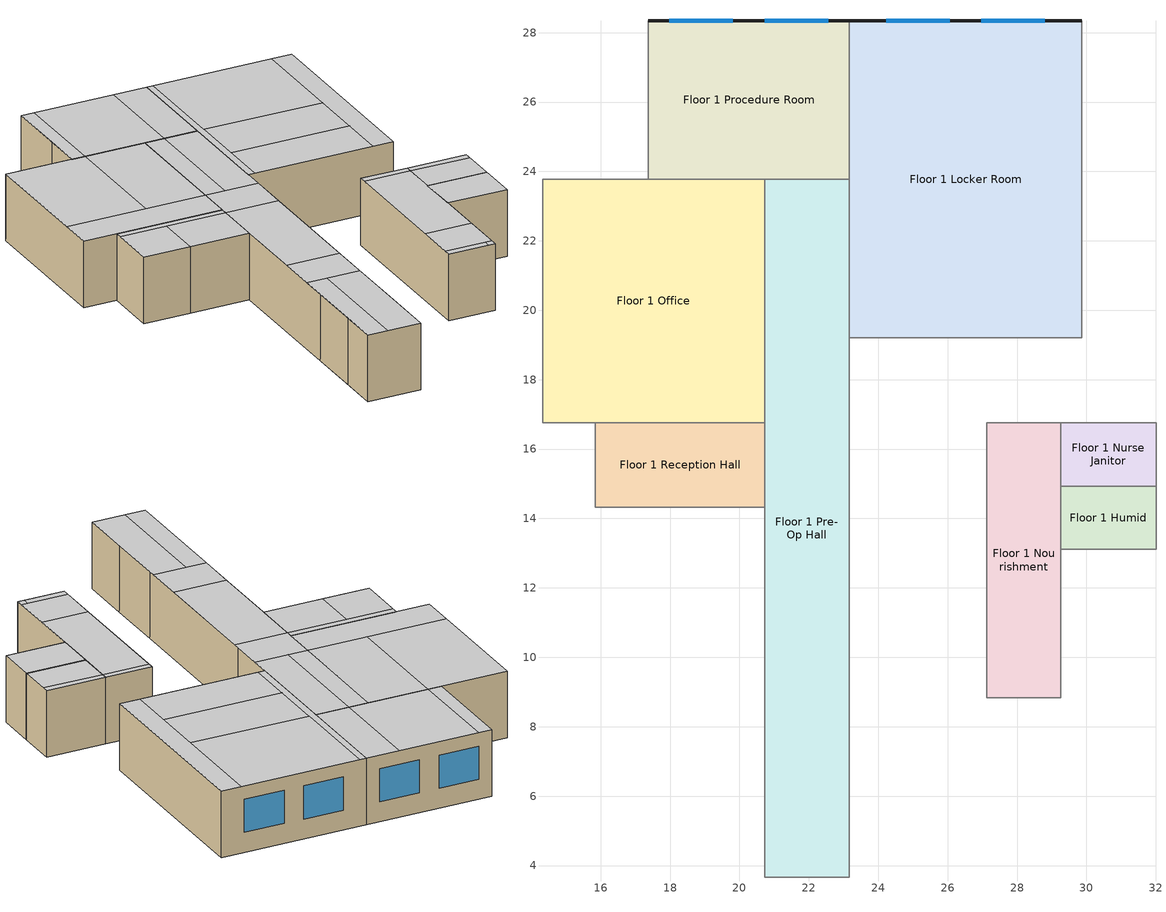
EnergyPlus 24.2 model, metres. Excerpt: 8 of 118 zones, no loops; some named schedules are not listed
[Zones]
Floor 1 Humid
 floor adiabatic (Floor1HumidSlab_Ffactor): 32,14.94 32,13.11 29.26,13.11 29.26,14.94 z0
 wall to Floor 1 Sterile Storage (int_wall): 32,13.11 32,14.94 z0:3.05
 wall to Floor 1 Nourishment (int_wall): 29.26,14.94 29.26,13.11 z0:3.05
 wall to Floor 1 Nurse Janitor (int_wall): 32,14.94 29.26,14.94 z0:3.05
 wall to Floor 1 Clean (int_wall): 29.26,13.11 32,13.11 z0:3.05
 ceiling to Floor 2 X-Ray (int_slab_ceiling): 32,13.11 32,14.94 29.26,14.94 29.26,13.11 z3.05
Floor 1 Locker Room
 floor ground (Floor1LockerRoomSlab_Ffactor): 23.16,28.35 29.87,28.35 29.87,19.2 23.16,19.2 z0
 wall outside (nonres_ext_wall_grd): 29.87,28.35 23.16,28.35 z0:3.05
 wall to Floor 1 Procedure Room (int_wall): 23.16,28.35 23.16,23.77 z0:3.05
 wall to Floor 1 Locker Room Hall (int_wall): 23.16,19.2 29.87,19.2 z0:3.05
 wall to Floor 1 Lounge (int_wall): 29.87,19.2 29.87,28.35 z0:3.05
 wall to Floor 1 Pre-Op Hall (int_wall): 23.16,23.77 23.16,19.2 z0:3.05
 window (NonresWindow_U_0.248_SHGC_North_0.21): 28.8,28.35 26.97,28.35 / 26.06,28.35 24.23,28.35 z0.91:2.44
 ceiling to Floor 2 Exam Hall 5 (int_slab_ceiling): 29.87,28.35 28.96,28.35 28.96,19.2 29.87,19.2 z3.05
 ceiling to Floor 2 Exam 8 (int_slab_ceiling): 23.47,28.35 23.47,23.77 28.96,23.77 28.96,28.35 z3.05
 ceiling to Floor 2 Exam Hall 6 (int_slab_ceiling): 23.16,19.2 23.47,19.2 23.47,28.35 23.16,28.35 z3.05
 ceiling to Floor 2 Storage 3 (int_slab_ceiling): 23.47,23.77 23.47,21.34 28.96,21.34 28.96,23.77 z3.05
 ceiling to Floor 2 Nurse Station 2 (int_slab_ceiling): 28.96,19.2 28.96,21.34 23.47,21.34 23.47,19.2 z3.05
Floor 1 Nourishment
 floor adiabatic (Floor1NourishmentSlab_Ffactor): 27.13,16.76 29.26,16.76 29.26,8.84 27.13,8.84 z0
 wall to Floor 1 Clean (int_wall): 29.26,8.84 29.26,13.11 z0:3.05
 wall to Floor 1 Locker Room Hall (int_wall): 29.26,16.76 27.13,16.76 z0:3.05
 wall to Floor 1 Nurse Station (int_wall): 27.13,8.84 29.26,8.84 z0:3.05
 wall to Floor 1 Pre-Op Room 2 (int_wall): 27.13,16.76 27.13,8.84 z0:3.05
 wall to Floor 1 Nurse Janitor (int_wall): 29.26,14.94 29.26,16.76 z0:3.05
 ceiling to Floor 2 Work Hall (int_slab_ceiling): 27.13,16.76 27.13,16.46 29.26,16.46 29.26,16.76 z3.05
 ceiling to Floor 2 Exam 2 (int_slab_ceiling): 27.13,8.84 28.96,8.84 28.96,9.14 27.13,9.14 z3.05
 ceiling to Floor 2 Exam Hall 2 (int_slab_ceiling): 29.26,8.84 29.26,9.14 28.96,9.14 28.96,8.84 z3.05
 ceiling to Floor 2 Reception Hall (int_slab_ceiling): 29.26,9.14 29.26,10.97 27.13,10.97 27.13,9.14 z3.05
 ceiling to Floor 2 X-Ray (int_slab_ceiling): 29.26,16.46 27.13,16.46 27.13,10.97 29.26,10.97 z3.05
Floor 1 Nurse Janitor
 floor adiabatic (Floor1NurseJanitorSlab_Ffactor): 29.26,14.94 29.26,16.76 32,16.76 32,14.94 z0
 wall to Floor 1 Locker Room Hall (int_wall): 32,16.76 29.26,16.76 z0:3.05
 wall to Floor 1 Sterile Storage (int_wall): 32,14.94 32,16.76 z0:3.05
 ceiling to Floor 2 Work Hall (int_slab_ceiling): 29.26,16.76 29.26,16.46 32,16.46 32,16.76 z3.05
 ceiling to Floor 2 X-Ray (int_slab_ceiling): 32,14.94 32,16.46 29.26,16.46 29.26,14.94 z3.05
Floor 1 Office
 floor adiabatic (Floor1OfficeSlab_Ffactor): 20.73,23.77 20.73,16.76 14.33,16.76 14.33,23.77 z0
 wall to Floor 1 Procedure Room (int_wall): 20.73,23.77 17.37,23.77 z0:3.05
 wall to Floor 1 Pre-Op Hall (int_wall): 20.73,16.76 20.73,23.77 z0:3.05
 wall to Floor 1 Reception (int_wall): 14.33,23.77 14.33,16.76 15.85,16.76 z0:3.05
 wall to Floor 1 MRI Hall (int_wall): 17.37,23.77 14.33,23.77 z0:3.05
 wall to Floor 1 Reception Hall (int_wall): 15.85,16.76 20.73,16.76 z0:3.05
 ceiling to Floor 2 Work Hall (int_slab_ceiling): 20.73,16.76 20.73,18.29 14.33,18.29 14.33,16.76 z3.05
 ceiling to Floor 2 Exam 9 (int_slab_ceiling): 20.73,23.77 17.98,23.77 17.98,18.29 20.73,18.29 z3.05
 ceiling to Floor 2 Work (int_slab_ceiling): 14.33,18.29 17.98,18.29 17.98,23.77 14.33,23.77 z3.05
Floor 1 Pre-Op Hall
 floor adiabatic (Floor1Pre-OpHallSlab_Ffactor): 20.73,3.66 20.73,23.77 23.16,23.77 23.16,3.66 z0
 wall to Floor 1 Nurse Hall (int_wall): 23.16,3.66 23.16,6.1 z0:3.05
 wall to Floor 1 Procedure Room (int_wall): 23.16,23.77 20.73,23.77 z0:3.05
 wall to Floor 1 Step Down (int_wall): 20.73,3.66 23.16,3.66 z0:3.05
 wall to Floor 1 Nurse Station (int_wall): 23.16,6.1 23.16,8.84 z0:3.05
 wall to Floor 1 Pre-Op Room 2 (int_wall): 23.16,8.84 23.16,16.76 z0:3.05
 wall to Floor 1 Locker Room Hall (int_wall): 23.16,16.76 23.16,19.2 z0:3.05
 wall to Floor 1 Reception Hall (int_wall): 20.73,16.76 20.73,14.33 z0:3.05
 wall to Floor 1 Pre-Op Room 1 (int_wall): 20.73,14.33 20.73,7.92 z0:3.05
 wall to Floor 1 Vestibule (int_wall): 20.73,7.92 20.73,5.49 z0:3.05
 wall to Floor 1 Pre-Op Toilet (int_wall): 20.73,5.49 20.73,3.66 z0:3.05
 ceiling to Floor 2 Exam 1 (int_slab_ceiling): 20.73,3.66 21.64,3.66 21.64,9.14 20.73,9.14 z3.05
 ceiling to Floor 2 Exam Hall 1 (int_slab_ceiling): 23.16,9.14 21.64,9.14 21.64,3.66 23.16,3.66 z3.05
 ceiling to Floor 2 Scheduling 2 (int_slab_ceiling): 23.16,10.97 23.16,16.46 20.73,16.46 20.73,10.97 z3.05
 ceiling to Floor 2 Reception Hall (int_slab_ceiling): 23.16,9.14 23.16,10.97 20.73,10.97 20.73,9.14 z3.05
 ceiling to Floor 2 Work Hall (int_slab_ceiling): 23.16,18.29 20.73,18.29 20.73,16.46 23.16,16.46 z3.05
 ceiling to Floor 2 Exam Hall 6 (int_slab_ceiling): 23.16,23.77 21.64,23.77 21.64,18.29 23.16,18.29 z3.05
 ceiling to Floor 2 Exam 9 (int_slab_ceiling): 20.73,18.29 21.64,18.29 21.64,23.77 20.73,23.77 z3.05
Floor 1 Procedure Room
 floor ground (Floor1ProcedureRoomSlab_Ffactor): 17.37,28.35 23.16,28.35 23.16,23.77 17.37,23.77 z0
 wall outside (nonres_ext_wall_grd): 23.16,28.35 17.37,28.35 z0:3.05
 wall to Floor 1 MRI Toilet (int_wall): 17.37,28.35 17.37,25.6 z0:3.05
 wall to Floor 1 MRI Hall (int_wall): 17.37,25.6 17.37,23.77 z0:3.05
 window (NonresWindow_U_0.248_SHGC_North_0.21): 22.56,28.35 20.73,28.35 / 19.81,28.35 17.98,28.35 z0.91:2.44
 ceiling to Floor 2 Exam Hall 6 (int_slab_ceiling): 23.16,28.35 21.64,28.35 21.64,23.77 23.16,23.77 z3.05
 ceiling to Floor 2 Exam 9 (int_slab_ceiling): 21.64,28.35 17.98,28.35 17.98,23.77 21.64,23.77 z3.05
 ceiling to Floor 2 Work (int_slab_ceiling): 17.37,23.77 17.98,23.77 17.98,28.35 17.37,28.35 z3.05
Floor 1 Reception Hall
 floor adiabatic (Floor1ReceptionHallSlab_Ffactor): 20.73,16.76 20.73,14.33 15.85,14.33 15.85,16.76 z0
 wall to Floor 1 Reception (int_wall): 15.85,16.76 15.85,14.33 z0:3.05
 wall to Floor 1 Scheduling (int_wall): 15.85,14.33 17.98,14.33 z0:3.05
 wall to Floor 1 Pre-Op Room 1 (int_wall): 17.98,14.33 20.73,14.33 z0:3.05
 ceiling to Floor 2 Reception Toilet (int_slab_ceiling): 17.98,14.33 17.98,16.46 15.85,16.46 15.85,14.33 z3.05
 ceiling to Floor 2 Scheduling 2 (int_slab_ceiling): 20.73,14.33 20.73,16.46 17.98,16.46 17.98,14.33 z3.05
 ceiling to Floor 2 Work Hall (int_slab_ceiling): 15.85,16.76 15.85,16.46 20.73,16.46 20.73,16.76 z3.05
[Building]
OutPatientHealthCare: North Axis {deg}=0; Terrain=City; Loads Convergence Tolerance Value {W}=0.04; Temperature Convergence Tolerance Value {deltaC}=0.2; Solar Distribution=FullInteriorAndExterior; Maximum Number of Warmup Days=25; Minimum Number of Warmup Days=6
[Site:Location]
New.York-John.F.Kennedy.Intl.AP_NY_USA WMO=744860: Latitude {deg}=40.66; Longitude {deg}=-73.8; Time Zone {hr}=-5; Elevation {m}=7
[SizingPeriod:DesignDay] Day of Month=21; Dry-Bulb Temperature Range Modifier Type=DefaultMultipliers; Humidity Condition Type=Wetbulb; Barometric Pressure {Pa}=101241; Rain Indicator=No; Snow Indicator=No; Daylight Saving Time Indicator=No
Name | Month | Day Type | Maximum Dry-Bulb Temperature {C} | Daily Dry-Bulb Temperature Range {deltaC} | Wetbulb or DewPoint at Maximum Dry-Bulb {C} | Wind Speed {m/s} | Wind Direction {deg} | Solar Model Indicator | Sky Clearness | ASHRAE Clear Sky Optical Depth for Beam Irradiance (taub) | ASHRAE Clear Sky Optical Depth for Diffuse Irradiance (taud)
New.York-John.F.Kennedy.Intl.AP_NY_USA Ann Htg 99.6% Condns DB | 1 | WinterDesignDay | -10.7 | 0 | -10.7 | 7.5 | 320 | ASHRAEClearSky | 0
New.York-John.F.Kennedy.Intl.AP_NY_USA Ann Clg .4% Condns DB=>MWB | 7 | SummerDesignDay | 32.1 | 7.4 | 23.1 | 5.6 | 230 | ASHRAETau |  | 0.541 | 1.8
[Site:WaterMainsTemperature]
Calculation Method=Correlation; Annual Average Outdoor Air Temperature {C}=12.4667; Maximum Difference In Monthly Average Outdoor Air Temperatures {deltaC}=25.2
[Site:GroundTemperature:FCfactorMethod]
14, 7.3, 3.3, 1.2, -0.2, 5.6, 10.9, 16.1, 21.7, 25, 24.8, 19.9
[Material:NoMass] Thermal Absorptance=0.9; Solar Absorptance=0.7
Name | Roughness | Thermal Resistance {m2-K/W} | Visible Absorptance
CP02 CARPET PAD | VeryRough | 0.21648 | 0.8
Nonres_Exterior_Wall_Insulation_grd | MediumSmooth | 1.48827 | 0.7
[Construction]
InteriorFurnishings: Std Wood 6inch
int_wall: G01 13mm gypsum board, G01 13mm gypsum board
int_slab_ceiling: CP02 CARPET PAD, 100mm Normalweight concrete floor
nonres_ext_wall_grd: F07 25mm stucco, G01 16mm gypsum board, Nonres_Exterior_Wall_Insulation_grd, G01 16mm gypsum board
NonresWindow_U_0.248_SHGC_North_0.21: Glazing Layer North
[Material]
Name | Roughness | Thickness {m} | Conductivity {W/m-K} | Density {kg/m3} | Specific Heat {J/kg-K} | Thermal Absorptance | Solar Absorptance | Visible Absorptance
Std Wood 6inch | MediumSmooth | 0.15 | 0.12 | 540 | 1210 | 0.9 | 0.7 | 0.7
F07 25mm stucco | Smooth | 0.0254 | 0.72 | 1856 | 840 | 0.9 | 0.7 | 0.7
G01 13mm gypsum board | Smooth | 0.0127 | 0.16 | 800 | 1090 | 0.9 | 0.7 | 0.5
G01 16mm gypsum board | MediumSmooth | 0.0159 | 0.16 | 800 | 1090
100mm Normalweight concrete floor | MediumRough | 0.1016 | 2.31 | 2322 | 832
[WindowMaterial:SimpleGlazingSystem]
Glazing Layer North: U-Factor {W/m2-K}=1.40821; Solar Heat Gain Coefficient=0.21; Visible Transmittance=0.29
[Construction:FfactorGroundFloor] F-Factor {W/m-K}=0.90012
Name | Area {m2} | PerimeterExposed {m}
Floor1HumidSlab_Ffactor; Floor1NurseJanitorSlab_Ffactor | 5.01676 | 0
Floor1LockerRoomSlab_Ffactor | 61.316 | 6.7056
Floor1NourishmentSlab_Ffactor | 16.9084 | 0
Floor1OfficeSlab_Ffactor | 44.8722 | 0
Floor1Pre-OpHallSlab_Ffactor | 49.0528 | 0
Floor1ProcedureRoomSlab_Ffactor | 26.4774 | 5.7912
Floor1ReceptionHallSlab_Ffactor | 11.8916 | 0
[Zone] Type=1; Multiplier=1; Ceiling Height {m}=-9999; Floor Area {m2}=autocalculate; Part of Total Floor Area=Yes
Name | Volume {m3}
Floor 1 Humid; Floor 1 Nurse Janitor | 15.2911
Floor 1 Locker Room | 186.8912
Floor 1 Nourishment | 51.5367
Floor 1 Office | 136.7704
Floor 1 Pre-Op Hall | 149.513
Floor 1 Procedure Room | 80.703
Floor 1 Reception Hall | 36.2456
[InternalMass] Construction=InteriorFurnishings
Name | Zone or ZoneList | Surface Area {m2}
Floor 1 Humid_InternalMass_1 | Floor 1 Humid | 10.0335
Floor 1 Locker Room_InternalMass_1 | Floor 1 Locker Room | 122.632
Floor 1 Nourishment_InternalMass_1 | Floor 1 Nourishment | 33.8167
Floor 1 Nurse Janitor_InternalMass_1 | Floor 1 Nurse Janitor | 10.0335
Floor 1 Office_InternalMass_1 | Floor 1 Office | 89.7443
Floor 1 Pre-Op Hall_InternalMass_1 | Floor 1 Pre-Op Hall | 98.1056
Floor 1 Procedure Room_InternalMass_1 | Floor 1 Procedure Room | 52.9547
Floor 1 Reception Hall_InternalMass_1 | Floor 1 Reception Hall | 23.7832
[People] Fraction Radiant=0.3; Sensible Heat Fraction=AUTOCALCULATE; Activity Level Schedule=ACTIVITY_SCH; Enable ASHRAE 55 Comfort Warnings=No; Mean Radiant Temperature Calculation Type=EnclosureAveraged; Work Efficiency Schedule=WORK_EFF_SCH; Clothing Insulation Calculation Method=ClothingInsulationSchedule; Clothing Insulation Schedule=CLOTHING_SCH; Air Velocity Schedule=AIR_VELO_SCH; Thermal Comfort Model 1 Type=FANGER
Name | Zone or ZoneList or Space or SpaceList | Number of People Schedule | Number of People Calculation Method | People per Floor Area {person/m2} | Number of People
Floor 1 Humid People | Floor 1 Humid | OFFICE_OCC_w_SB_SCH | People/Area | 0.0538248
Floor 1 Locker Room People | Floor 1 Locker Room | BLDG_OCC_SCH | People/Area | 0.161474
Floor 1 Nourishment People | Floor 1 Nourishment | BLDG_OCC_SCH | People/Area | 0.161458
Floor 1 Office People | Floor 1 Office | OFFICE_OCC_w_SB_SCH | People/Area | 0.0538248
Floor 1 Procedure Room People | Floor 1 Procedure Room | BLDG_OCC_SCH | People/Area | 0.215299
Floor 1 Nurse Janitor People | Floor 1 Nurse Janitor | BLDG_OCC_SCH | People |  | 0.108
Floor 1 Pre-Op Hall People | Floor 1 Pre-Op Hall | BLDG_OCC_SCH | People |  | 2.64
Floor 1 Reception Hall People | Floor 1 Reception Hall | BLDG_OCC_SCH | People |  | 0.64
[Lights] Design Level Calculation Method=Watts/Area; Return Air Fraction=0; Fraction Radiant=0.7; Fraction Visible=0.2; Fraction Replaceable=1; Return Air Fraction Calculated from Plenum Temperature=No
Name | Zone or ZoneList or Space or SpaceList | Schedule | Watts per Floor Area {W/m2}
Floor 1 Humid_Lights | Floor 1 Humid | ltg_sch_office | 7.46477
Floor 1 Locker Room_Lights | Floor 1 Locker Room | ltg_sch_lounge | 7.87379
Floor 1 Nourishment_Lights | Floor 1 Nourishment | ltg_sch_nurse | 10.9415
Floor 1 Nurse Janitor_Lights | Floor 1 Nurse Janitor | ltg_sch_storage | 3.578992
Floor 1 Office_Lights | Floor 1 Office | ltg_sch_floor_1_office | 6.839639
Floor 1 Pre-Op Hall_Lights | Floor 1 Pre-Op Hall | ltg_sch_corridor | 7.19909
Floor 1 Procedure Room_Lights | Floor 1 Procedure Room | ltg_sch_procedure | 13.6002
Floor 1 Reception Hall_Lights | Floor 1 Reception Hall | ltg_sch_corridor | 7.19909
[ElectricEquipment] Schedule=BLDG_EQUIP_SCH; Design Level Calculation Method=EquipmentLevel; Fraction Latent=0; Fraction Radiant=0.5; Fraction Lost=0
Name | Zone or ZoneList or Space or SpaceList | Design Level {W}
Floor 1 Humid_PlugMisc_Equip | Floor 1 Humid | 59.3985
Floor 1 Locker Room_PlugMisc_Equip | Floor 1 Locker Room | 1979.89
Floor 1 Nourishment_PlugMisc_Equip | Floor 1 Nourishment | 364.0368
Floor 1 Nurse Janitor_PlugMisc_Equip | Floor 1 Nurse Janitor | 5.4181
Floor 1 Office_PlugMisc_Equip | Floor 1 Office | 531.2865
Floor 1 Pre-Op Hall_PlugMisc_Equip | Floor 1 Pre-Op Hall | 211.4176
Floor 1 Procedure Room_PlugMisc_Equip | Floor 1 Procedure Room | 854.9542
Floor 1 Reception Hall_PlugMisc_Equip | Floor 1 Reception Hall | 51.2527
[Exterior:Lights] Control Option=AstronomicalClock
Name | Schedule | Design Level {W}
Exterior_Lights_a | Exterior_lighting_schedule_a | 180.55
Exterior_Lights_b | Exterior_lighting_schedule_b_2016 | 1040.09
Exterior_Lights_c | Exterior_lighting_schedule_c_2016 | 2850.15
[ZoneInfiltration:DesignFlowRate] Schedule=INFIL_SCH; Design Flow Rate Calculation Method=Flow/ExteriorWallArea; Flow Rate per Exterior Surface Area {m3/s-m2}=0.000569572; Constant Term Coefficient=0; Temperature Term Coefficient=0; Velocity Term Coefficient=0.224; Velocity Squared Term Coefficient=0
Name | Zone or ZoneList or Space or SpaceList
Floor 1 Locker Room_Infiltration | Floor 1 Locker Room
Floor 1 Procedure Room_Infiltration | Floor 1 Procedure Room
[Schedule:Compact]
Exterior_lighting_schedule_a: Through:12/31, For:AllDays, Until: 06:00, 0, Until: 24:00, 1
Exterior_lighting_schedule_b_2016: Through:12/31, For:AllDays, Until: 06:00, 0.5, Until: 24:00, 1
Exterior_lighting_schedule_c_2016: Through:12/31, For:AllDays, Until: 06:00, 0.5, Until: 19:00, 1, Until: 24:00, 0.5
ACTIVITY_SCH: Through: 12/31, For: AllDays, Until: 24:00, 120
WORK_EFF_SCH: Through: 12/31, For: AllDays, Until: 24:00, 0
AIR_VELO_SCH: Through: 12/31, For: AllDays, Until: 24:00, 0.2
CLOTHING_SCH: Through: 04/30, For: AllDays, Until: 24:00, 1, Through: 09/30, For: AllDays, Until: 24:00, 0.5, Through: 12/31, For: AllDays, Until: 24:00, 1
BLDG_EQUIP_SCH: Through: 12/31, For: Weekdays, Until: 04:00, 0.297138, Until: 06:00, 0.49523, Until: 18:00, 0.990461, Until: 20:00, 0.49523, Until: 24:00, 0.297138, For: SummerDesignDay, Until: 04:00, 0.3, Until: 06:00, 0.5, Until: 18:00, 1, Until: 20:00, 0.5, Until: 24:00, 0.3, For: WinterDesignDay, Until: 07:00, 0.3, Until: 09:00, 0.5, Until: 15:00, 0.8, Until: 20:00, 0.5, Until: 24:00, 0.3, For: Saturday, Until: 07:00, 0.297138, Until: 09:00, 0.49523, Until: 15:00, 0.792368, Until: 20:00, 0.49523, Until: 24:00, 0.297138, For: Sunday Holidays AllOtherDays, Until: 08:00, 0.297138, Until: 17:00, 0.49523, Until: 24:00, 0.297138
BLDG_OCC_SCH: Through: 12/31, For: Weekdays, Until: 06:00, 0, Until: 07:00, 0.5, Until: 18:00, 0.9, Until: 19:00, 0.5, Until: 24:00, 0, For: SummerDesignDay, Until: 06:00, 0, Until: 07:00, 0.5, Until: 18:00, 0.9, Until: 19:00, 0.5, Until: 24:00, 0, For: WinterDesignDay, Until: 06:00, 0, Until: 09:00, 0.2, Until: 15:00, 0.3, Until: 19:00, 0.2, Until: 24:00, 0, For: Saturday, Until: 06:00, 0, Until: 09:00, 0.2, Until: 15:00, 0.3, Until: 19:00, 0.2, Until: 24:00, 0, For: Sunday Holidays AllOtherDays, Until: 06:00, 0, Until: 19:00, 0.05, Until: 24:00, 0
OFFICE_OCC_w_SB_SCH: Through: 12/31, For: Weekdays, Until: 06:00, 0, Until: 07:00, 0.5, Until: 08:00, 0.9, Until: 09:00, 0.9, Until: 10:00, 0.9, Until: 11:00, 0.9, Until: 12:00, 0.9, Until: 13:00, 0, Until: 14:00, 0.9, Until: 15:00, 0, Until: 16:00, 0.9, Until: 17:00, 0.9, Until: 18:00, 0.9, Until: 19:00, 0.5, Until: 24:00, 0, For: Saturdays, Until: 06:00, 0, Until: 07:00, 0.05, Until: 08:00, 0.2, Until: 09:00, 0.2, Until: 10:00, 0.3, Until: 11:00, 0.3, Until: 12:00, 0, Until: 13:00, 0.3, Until: 14:00, 0.3, Until: 15:00, 0, Until: 16:00, 0.2, Until: 17:00, 0.2, Until: 18:00, 0.2, Until: 19:00, 0.2, Until: 24:00, 0, For: SummerDesignDay, Until: 06:00, 0, Until: 07:00, 0.5, Until: 18:00, 0.9, Until: 19:00, 0.5, Until: 24:00, 0, For: WinterDesignDay, Until: 06:00, 0, Until: 09:00, 0.2, Until: 15:00, 0.3, Until: 19:00, 0.2, Until: 24:00, 0, For: Sunday Holidays AllOtherDays, Until: 06:00, 0, Until: 19:00, 0.05, Until: 24:00, 0
[SCHEDULE:COMPACT]
ltg_sch_office: Through: 12/31, For: SummerDesignDay, Until: 24:00, 1, For: WinterDesignDay, Until: 24:00, 0, For: Weekdays, Until: 4:00, 0.0625, Until: 6:00, 0.1875, Until: 7:00, 0.375, Until: 18:00, 0.5625, Until: 20:00, 0.375, Until: 22:00, 0.1875, Until: 24:00, 0.0625, For: Saturday, Until: 7:00, 0.0625, Until: 9:00, 0.1875, Until: 15:00, 0.25, Until: 20:00, 0.1875, Until: 24:00, 0.0625, For: AllOtherDays, Until: 8:00, 0.03125, Until: 17:00, 0.0625, Until: 24:00, 0.03125
ltg_sch_floor_1_office: Through: 12/31, For: SummerDesignDay, Until: 24:00, 1, For: WinterDesignDay, Until: 24:00, 0, For: Weekdays, Until: 4:00, 0.06924, Until: 6:00, 0.20773, Until: 7:00, 0.41546, Until: 18:00, 0.62318, Until: 20:00, 0.41546, Until: 22:00, 0.20773, Until: 24:00, 0.06924, For: Saturday, Until: 7:00, 0.06924, Until: 9:00, 0.20773, Until: 15:00, 0.27697, Until: 20:00, 0.20773, Until: 24:00, 0.06924, For: AllOtherDays, Until: 8:00, 0.03462, Until: 17:00, 0.06924, Until: 24:00, 0.03462
ltg_sch_lounge: Through: 12/31, For: SummerDesignDay, Until: 24:00, 1, For: WinterDesignDay, Until: 24:00, 0, For: Weekdays, Until: 4:00, 0.1, Until: 6:00, 0.3, Until: 7:00, 0.6, Until: 18:00, 0.9, Until: 20:00, 0.6, Until: 22:00, 0.3, Until: 24:00, 0.1, For: Saturday, Until: 7:00, 0.1, Until: 9:00, 0.3, Until: 15:00, 0.4, Until: 20:00, 0.3, Until: 24:00, 0.1, For: AllOtherDays, Until: 8:00, 0.05, Until: 17:00, 0.1, Until: 24:00, 0.05
ltg_sch_nurse; ltg_sch_procedure: Through: 12/31, For: SummerDesignDay, Until: 24:00, 1, For: WinterDesignDay, Until: 24:00, 0, For: Weekdays, Until: 4:00, 0.09, Until: 6:00, 0.27, Until: 7:00, 0.54, Until: 18:00, 0.81, Until: 20:00, 0.54, Until: 22:00, 0.27, Until: 24:00, 0.09, For: Saturday, Until: 7:00, 0.09, Until: 9:00, 0.27, Until: 15:00, 0.36, Until: 20:00, 0.27, Until: 24:00, 0.09, For: AllOtherDays, Until: 8:00, 0.045, Until: 17:00, 0.09, Until: 24:00, 0.045
ltg_sch_storage: Through: 12/31, For: SummerDesignDay, Until: 24:00, 1, For: WinterDesignDay, Until: 24:00, 0, For: Weekdays, Until: 4:00, 0.055, Until: 6:00, 0.165, Until: 7:00, 0.33, Until: 18:00, 0.495, Until: 20:00, 0.33, Until: 22:00, 0.165, Until: 24:00, 0.055, For: Saturday, Until: 7:00, 0.055, Until: 9:00, 0.165, Until: 15:00, 0.22, Until: 20:00, 0.165, Until: 24:00, 0.055, For: AllOtherDays, Until: 8:00, 0.0275, Until: 17:00, 0.055, Until: 24:00, 0.0275
ltg_sch_corridor: Through: 12/31, For: SummerDesignDay, Until: 24:00, 1, For: WinterDesignDay, Until: 24:00, 0, For: Weekdays, Until: 4:00, 0.0714486, Until: 6:00, 0.214346, Until: 7:00, 0.428692, Until: 18:00, 0.643038, Until: 20:00, 0.428692, Until: 22:00, 0.214346, Until: 24:00, 0.0714486, For: Saturday, Until: 7:00, 0.0714486, Until: 9:00, 0.214346, Until: 15:00, 0.285795, Until: 20:00, 0.214346, Until: 24:00, 0.0714486, For: AllOtherDays, Until: 8:00, 0.0357282, Until: 17:00, 0.0714486, Until: 24:00, 0.0357282
